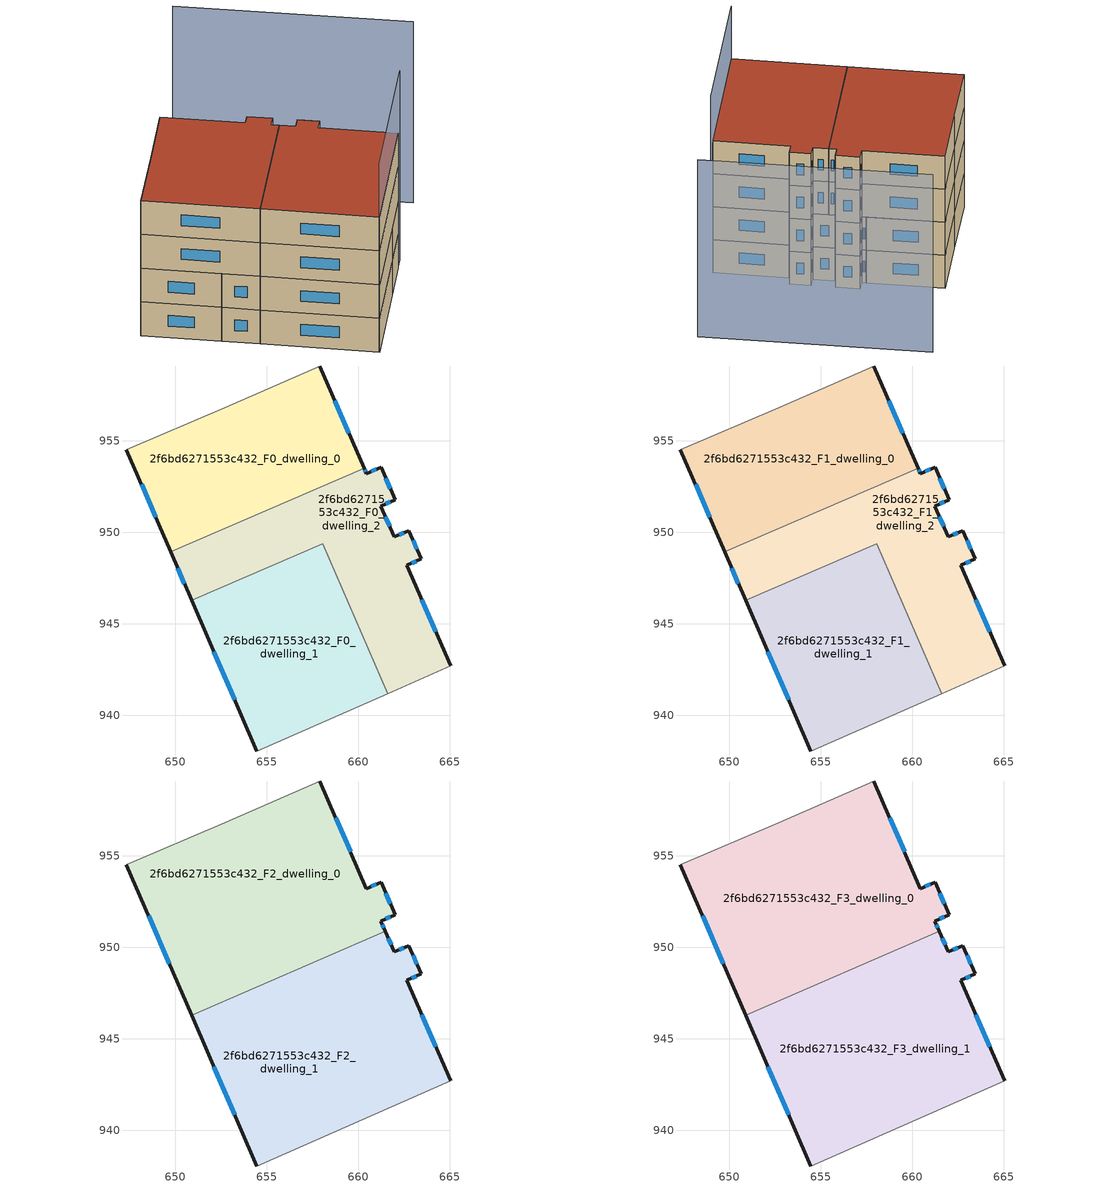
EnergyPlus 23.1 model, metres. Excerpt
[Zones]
2f6bd6271553c432_F0_dwelling_0
 floor ground (EU_floor_Construction): 657.89,959.08 660.32,953.5 649.75,948.93 647.34,954.51 652.7,956.8 z0
 wall outside (EU_wall_Construction): 660.32,953.5 657.89,959.08 / 647.34,954.51 649.75,948.93 z0:3
 wall adiabatic (EU_wall_Construction): 657.89,959.08 652.7,956.8 647.34,954.51 z0:3
 wall to 2f6bd6271553c432_F0_dwelling_2 (EU_wall_Construction): 649.75,948.93 660.32,953.5 z0:3
 window (EU_Window_Construction): 659.49,955.4 658.71,957.18 / 648.16,952.61 648.93,950.83 z1.02:1.98
2f6bd6271553c432_F0_dwelling_1
 floor ground (EU_floor_Construction): 658.06,949.38 661.6,941.19 654.45,938.05 650.9,946.28 z0
 wall outside (EU_wall_Construction): 650.9,946.28 654.45,938.05 z0:3
 wall adiabatic (EU_wall_Construction): 654.45,938.05 661.6,941.19 z0:3
 wall to 2f6bd6271553c432_F0_dwelling_2 (EU_wall_Construction): 658.05,949.38 650.9,946.28 / 661.6,941.19 658.06,949.38 z0:3
 window (EU_Window_Construction): 652.11,943.48 653.24,940.85 z1.02:1.98
2f6bd6271553c432_F0_dwelling_2
 floor ground (EU_floor_Construction): 662.02,951.78 661.23,951.43 661.97,949.74 662.76,950.09 663.44,948.54 662.65,948.19 665.04,942.7 661.6,941.19 658.06,949.38 650.9,946.28 649.75,948.93 660.32,953.5 660.45,953.21 661.25,953.55 z0
 wall outside (EU_wall_Construction): 665.04,942.7 662.65,948.19 663.44,948.54 662.76,950.09 661.97,949.74 661.23,951.43 662.02,951.78 661.25,953.55 660.45,953.21 660.32,953.5 / 649.75,948.93 650.9,946.28 z0:3
 wall adiabatic (EU_wall_Construction): 661.6,941.19 665.04,942.7 z0:3
 window (EU_Window_Construction): 663.21,949.07 662.99,949.56 / 662.92,948.31 663.17,948.42 / 664.23,944.57 663.46,946.32 / 650.14,948.03 650.51,947.18 / 660.4,953.31 660.36,953.4 / 660.98,953.43 660.72,953.32 / 661.76,952.39 661.51,952.95 / 661.5,951.55 661.75,951.66 / 661.72,950.32 661.48,950.86 / 662.49,949.97 662.24,949.86 z1.02:1.98
2f6bd6271553c432_F1_dwelling_0
 floor to 2f6bd6271553c432_F0_dwelling_0 (EU_floor_Construction): 657.89,959.08 660.32,953.5 649.75,948.93 647.34,954.51 652.7,956.8 z3
 wall outside (EU_wall_Construction): 660.32,953.5 657.89,959.08 / 647.34,954.51 649.75,948.93 z3:6
 wall adiabatic (EU_wall_Construction): 657.89,959.08 652.7,956.8 647.34,954.51 z3:6
 wall to 2f6bd6271553c432_F1_dwelling_2 (EU_wall_Construction): 649.75,948.93 660.32,953.5 z3:6
 window (EU_Window_Construction): 659.49,955.4 658.71,957.18 / 648.16,952.61 648.93,950.83 z4.02:4.98
2f6bd6271553c432_F1_dwelling_1
 floor to 2f6bd6271553c432_F0_dwelling_1 (EU_floor_Construction): 658.05,949.38 661.6,941.19 654.45,938.05 650.9,946.28 z3
 wall outside (EU_wall_Construction): 650.9,946.28 654.45,938.05 z3:6
 wall adiabatic (EU_wall_Construction): 654.45,938.05 661.6,941.19 z3:6
 wall to 2f6bd6271553c432_F1_dwelling_2 (EU_wall_Construction): 658.05,949.38 650.9,946.28 / 661.6,941.19 658.06,949.38 z3:6
 window (EU_Window_Construction): 652.11,943.48 653.24,940.85 z4.02:4.98
2f6bd6271553c432_F1_dwelling_2
 floor to 2f6bd6271553c432_F0_dwelling_2 (EU_floor_Construction): 662.02,951.78 661.23,951.43 661.97,949.74 662.76,950.09 663.44,948.54 662.65,948.19 665.04,942.7 661.6,941.19 658.05,949.38 650.9,946.28 649.75,948.93 660.32,953.5 660.45,953.21 661.25,953.55 z3
 wall outside (EU_wall_Construction): 665.04,942.7 662.65,948.19 663.44,948.54 662.76,950.09 661.97,949.74 661.23,951.43 662.02,951.78 661.25,953.55 660.45,953.21 660.32,953.5 / 649.75,948.93 650.9,946.28 z3:6
 wall adiabatic (EU_wall_Construction): 661.6,941.19 665.04,942.7 z3:6
 window (EU_Window_Construction): 663.21,949.07 662.99,949.56 / 662.92,948.31 663.17,948.42 / 664.23,944.57 663.46,946.32 / 650.14,948.03 650.51,947.18 / 660.4,953.31 660.36,953.4 / 660.98,953.43 660.72,953.32 / 661.76,952.39 661.51,952.95 / 661.5,951.55 661.75,951.66 / 661.72,950.32 661.48,950.86 / 662.49,949.97 662.24,949.86 z4.02:4.98
 roof outside (EU_roof_Construction): 661.48,950.86 650.9,946.28 655.28,948.18 z6
2f6bd6271553c432_F2_dwelling_0
 floor to 2f6bd6271553c432_F1_dwelling_0 (EU_floor_Construction): 657.89,959.08 660.32,953.5 649.75,948.93 647.34,954.51 652.7,956.8 z6
 floor to 2f6bd6271553c432_F1_dwelling_2 (EU_floor_Construction): 661.25,953.55 662.02,951.78 661.23,951.43 661.48,950.86 650.9,946.28 649.75,948.93 660.32,953.5 660.45,953.21 z6
 wall outside (EU_wall_Construction): 647.34,954.51 650.9,946.28 / 661.48,950.87 661.23,951.43 662.02,951.78 661.25,953.55 660.45,953.21 657.89,959.08 z6:9
 wall adiabatic (EU_wall_Construction): 657.89,959.08 652.7,956.8 647.34,954.51 z6:9
 wall to 2f6bd6271553c432_F2_dwelling_1 (EU_wall_Construction): 650.9,946.28 661.48,950.87 z6:9
 window (EU_Window_Construction): 648.55,951.71 649.69,949.08 / 659.58,955.21 658.76,957.08 / 660.98,953.43 660.72,953.32 / 661.76,952.39 661.51,952.95 / 661.5,951.55 661.75,951.66 / 661.39,951.06 661.31,951.24 z7.02:7.98
2f6bd6271553c432_F2_dwelling_1
 floor to 2f6bd6271553c432_F1_dwelling_2 (EU_floor_Construction): 662.76,950.09 663.44,948.54 662.65,948.19 665.04,942.7 661.6,941.19 658.05,949.38 655.28,948.18 661.48,950.86 661.97,949.74 z6
 floor to 2f6bd6271553c432_F1_dwelling_1 (EU_floor_Construction): 658.05,949.38 661.6,941.19 654.45,938.05 650.9,946.28 z6
 wall outside (EU_wall_Construction): 665.04,942.7 662.65,948.19 663.44,948.54 662.76,950.09 661.97,949.74 661.48,950.87 / 650.9,946.28 654.45,938.05 z6:9
 wall adiabatic (EU_wall_Construction): 654.45,938.05 665.04,942.7 z6:9
 window (EU_Window_Construction): 662.92,948.31 663.17,948.42 / 664.23,944.57 663.46,946.32 / 652.11,943.48 653.24,940.85 / 661.8,950.13 661.64,950.48 / 662.49,949.97 662.24,949.86 / 663.21,949.07 662.99,949.56 z7.02:7.98
2f6bd6271553c432_F3_dwelling_0
 floor to 2f6bd6271553c432_F2_dwelling_0 (EU_floor_Construction): 657.89,959.08 660.45,953.21 661.25,953.55 662.02,951.78 661.23,951.43 661.48,950.87 650.9,946.28 647.34,954.51 652.7,956.8 z9
 wall outside (EU_wall_Construction): 647.34,954.51 650.9,946.28 / 661.48,950.87 661.23,951.43 662.02,951.78 661.25,953.55 660.45,953.21 657.89,959.08 z9:12
 wall adiabatic (EU_wall_Construction): 657.89,959.08 652.7,956.8 647.34,954.51 z9:12
 wall to 2f6bd6271553c432_F3_dwelling_1 (EU_wall_Construction): 650.9,946.28 661.48,950.87 z9:12
 window (EU_Window_Construction): 648.55,951.71 649.69,949.08 / 659.58,955.21 658.76,957.08 / 660.98,953.43 660.72,953.32 / 661.76,952.39 661.51,952.95 / 661.5,951.55 661.75,951.66 / 661.39,951.06 661.31,951.24 z10.02:10.98
 roof outside (EU_roof_Construction): 661.48,950.87 661.23,951.43 662.02,951.78 661.25,953.55 660.45,953.21 657.89,959.08 652.7,956.8 647.34,954.51 650.9,946.28 z12
2f6bd6271553c432_F3_dwelling_1
 floor to 2f6bd6271553c432_F2_dwelling_1 (EU_floor_Construction): 662.76,950.09 663.44,948.54 662.65,948.19 665.04,942.7 654.45,938.05 650.9,946.28 661.48,950.87 661.97,949.74 z9
 wall outside (EU_wall_Construction): 665.04,942.7 662.65,948.19 663.44,948.54 662.76,950.09 661.97,949.74 661.48,950.87 / 650.9,946.28 654.45,938.05 z9:12
 wall adiabatic (EU_wall_Construction): 654.45,938.05 665.04,942.7 z9:12
 window (EU_Window_Construction): 662.92,948.31 663.17,948.42 / 664.23,944.57 663.46,946.32 / 652.11,943.48 653.24,940.85 / 661.8,950.13 661.64,950.48 / 662.49,949.97 662.24,949.86 / 663.21,949.07 662.99,949.56 z10.02:10.98
 roof outside (EU_roof_Construction): 665.04,942.7 662.65,948.19 663.44,948.54 662.76,950.09 661.97,949.74 661.48,950.87 650.9,946.28 654.45,938.05 z12
shading: 654.44,938.08 666.09,943.16 z0:16.8; 673.28,946.26 666.04,962.77 z0:16.1
[Building]
EU S2 Campaign: North Axis=0; Terrain=City; Solar Distribution=FullExterior
[Site:Location]
Vienna: Latitude=48; Longitude=16.5; Time Zone=1; Elevation=183
[SizingPeriod:WeatherFileDays]
AnnualSizingPeriod: Begin Month=1; Begin Day of Month=1; End Month=12; End Day of Month=31; Day of Week for Start Day=Monday; Use Weather File Daylight Saving Period=No; Use Weather File Rain and Snow Indicators=No
[MATERIAL]
EU_InternalMass_Material: Roughness=MediumRough; Thickness=0.1; Conductivity=1; Density=1800; Specific Heat=900; Thermal Absorptance=0.9; Solar Absorptance=0.7; Visible Absorptance=0.7
[MATERIAL:NOMASS] Roughness=MediumRough; Thermal Absorptance=0.9; Solar Absorptance=0.7; Visible Absorptance=0.7
Name | Thermal Resistance
EU_wall_NoMass | 0.942466
EU_roof_NoMass | 0.551687
EU_floor_NoMass | 0.66527
[WINDOWMATERIAL:SIMPLEGLAZINGSYSTEM]
EU_Window_SimpleGlazing: UFactor=2.03367; Solar Heat Gain Coefficient=0.65; Visible Transmittance=0.65
[CONSTRUCTION]
EU_wall_Construction: EU_wall_NoMass
EU_roof_Construction: EU_roof_NoMass
EU_floor_Construction: EU_floor_NoMass
EU_Window_Construction: EU_Window_SimpleGlazing
EU_InternalMass_Construction: EU_InternalMass_Material
[ZONE] Type=1; Multiplier=1; Ceiling Height=autocalculate; Floor Area=autocalculate; Part of Total Floor Area=Yes
Name | Volume
2f6bd6271553c432_F0_dwelling_0; 2f6bd6271553c432_F1_dwelling_0 | 209.418
2f6bd6271553c432_F2_dwelling_0 | 314.125
2f6bd6271553c432_F3_dwelling_0 | 314.126
2f6bd6271553c432_F0_dwelling_1 | 209.421
2f6bd6271553c432_F1_dwelling_1 | 209.422
2f6bd6271553c432_F2_dwelling_1 | 314.032
2f6bd6271553c432_F3_dwelling_1 | 314.132
2f6bd6271553c432_F0_dwelling_2 | 209.424
2f6bd6271553c432_F1_dwelling_2 | 209.423
[INTERNALMASS] Construction=EU_InternalMass_Construction
Name | Zone or ZoneList | Surface Area
2f6bd6271553c432_F0_dwelling_0_EU_InternalMass | 2f6bd6271553c432_F0_dwelling_0 | 69.8062
2f6bd6271553c432_F0_dwelling_1_EU_InternalMass | 2f6bd6271553c432_F0_dwelling_1 | 69.8071
2f6bd6271553c432_F0_dwelling_2_EU_InternalMass | 2f6bd6271553c432_F0_dwelling_2 | 69.8077
2f6bd6271553c432_F1_dwelling_0_EU_InternalMass | 2f6bd6271553c432_F1_dwelling_0 | 69.8062
2f6bd6271553c432_F1_dwelling_1_EU_InternalMass | 2f6bd6271553c432_F1_dwelling_1 | 69.8071
2f6bd6271553c432_F1_dwelling_2_EU_InternalMass | 2f6bd6271553c432_F1_dwelling_2 | 69.8077
2f6bd6271553c432_F2_dwelling_0_EU_InternalMass | 2f6bd6271553c432_F2_dwelling_0 | 104.709
2f6bd6271553c432_F2_dwelling_1_EU_InternalMass | 2f6bd6271553c432_F2_dwelling_1 | 104.711
2f6bd6271553c432_F3_dwelling_0_EU_InternalMass | 2f6bd6271553c432_F3_dwelling_0 | 104.709
2f6bd6271553c432_F3_dwelling_1_EU_InternalMass | 2f6bd6271553c432_F3_dwelling_1 | 104.711
[OTHEREQUIPMENT] Fuel Type=Electricity; Design Level Calculation Method=Watts/Area; Power per Zone Floor Area=1; Fraction Latent=0; Fraction Radiant=0; Fraction Lost=0; Carbon Dioxide Generation Rate=0; EndUse Subcategory=EU_Step8_InternalGains
Name | Zone or ZoneList or Space or SpaceList | Schedule
EU_Step8_InternalGain_2f6bd6271553c432_F0_dwelling_0_f000 | 2f6bd6271553c432_F0_dwelling_0 | EU_Step8_GainSchedule_2f6bd6271553c432_F0_dwelling_0_f000
EU_Step8_InternalGain_2f6bd6271553c432_F0_dwelling_1_f000 | 2f6bd6271553c432_F0_dwelling_1 | EU_Step8_GainSchedule_2f6bd6271553c432_F0_dwelling_1_f000
EU_Step8_InternalGain_2f6bd6271553c432_F0_dwelling_2_f000 | 2f6bd6271553c432_F0_dwelling_2 | EU_Step8_GainSchedule_2f6bd6271553c432_F0_dwelling_2_f000
EU_Step8_InternalGain_2f6bd6271553c432_F1_dwelling_0_f000 | 2f6bd6271553c432_F1_dwelling_0 | EU_Step8_GainSchedule_2f6bd6271553c432_F1_dwelling_0_f000
EU_Step8_InternalGain_2f6bd6271553c432_F1_dwelling_1_f000 | 2f6bd6271553c432_F1_dwelling_1 | EU_Step8_GainSchedule_2f6bd6271553c432_F1_dwelling_1_f000
EU_Step8_InternalGain_2f6bd6271553c432_F1_dwelling_2_f000 | 2f6bd6271553c432_F1_dwelling_2 | EU_Step8_GainSchedule_2f6bd6271553c432_F1_dwelling_2_f000
EU_Step8_InternalGain_2f6bd6271553c432_F2_dwelling_0_f000 | 2f6bd6271553c432_F2_dwelling_0 | EU_Step8_GainSchedule_2f6bd6271553c432_F2_dwelling_0_f000
EU_Step8_InternalGain_2f6bd6271553c432_F2_dwelling_1_f000 | 2f6bd6271553c432_F2_dwelling_1 | EU_Step8_GainSchedule_2f6bd6271553c432_F2_dwelling_1_f000
EU_Step8_InternalGain_2f6bd6271553c432_F3_dwelling_0_f000 | 2f6bd6271553c432_F3_dwelling_0 | EU_Step8_GainSchedule_2f6bd6271553c432_F3_dwelling_0_f000
EU_Step8_InternalGain_2f6bd6271553c432_F3_dwelling_1_f000 | 2f6bd6271553c432_F3_dwelling_1 | EU_Step8_GainSchedule_2f6bd6271553c432_F3_dwelling_1_f000
[ZONEVENTILATION:DESIGNFLOWRATE] Schedule=EU_AlwaysOn; Design Flow Rate Calculation Method=AirChanges/Hour; Air Changes per Hour=0.530523; Ventilation Type=Natural; Fan Pressure Rise=0; Fan Total Efficiency=1; Constant Term Coefficient=1; Temperature Term Coefficient=0; Velocity Term Coefficient=0; Velocity Squared Term Coefficient=0; Minimum Indoor Temperature=-100; Maximum Indoor Temperature=100; Delta Temperature=-100; Minimum Outdoor Temperature=-100; Maximum Outdoor Temperature=100; Maximum Wind Speed=40
Name | Zone or ZoneList or Space or SpaceList
EU_ConstantAir_2f6bd6271553c432_F0_dwelling_0 | 2f6bd6271553c432_F0_dwelling_0
EU_ConstantAir_2f6bd6271553c432_F0_dwelling_1 | 2f6bd6271553c432_F0_dwelling_1
EU_ConstantAir_2f6bd6271553c432_F0_dwelling_2 | 2f6bd6271553c432_F0_dwelling_2
EU_ConstantAir_2f6bd6271553c432_F1_dwelling_0 | 2f6bd6271553c432_F1_dwelling_0
EU_ConstantAir_2f6bd6271553c432_F1_dwelling_1 | 2f6bd6271553c432_F1_dwelling_1
EU_ConstantAir_2f6bd6271553c432_F1_dwelling_2 | 2f6bd6271553c432_F1_dwelling_2
EU_ConstantAir_2f6bd6271553c432_F2_dwelling_0 | 2f6bd6271553c432_F2_dwelling_0
EU_ConstantAir_2f6bd6271553c432_F2_dwelling_1 | 2f6bd6271553c432_F2_dwelling_1
EU_ConstantAir_2f6bd6271553c432_F3_dwelling_0 | 2f6bd6271553c432_F3_dwelling_0
EU_ConstantAir_2f6bd6271553c432_F3_dwelling_1 | 2f6bd6271553c432_F3_dwelling_1
[HVACTEMPLATE:THERMOSTAT] Constant Heating Setpoint=20; Constant Cooling Setpoint=50
EU_HeatOnly_2f6bd6271553c432_F0_dwelling_0; EU_HeatOnly_2f6bd6271553c432_F0_dwelling_1; EU_HeatOnly_2f6bd6271553c432_F0_dwelling_2; EU_HeatOnly_2f6bd6271553c432_F1_dwelling_0; EU_HeatOnly_2f6bd6271553c432_F1_dwelling_1; EU_HeatOnly_2f6bd6271553c432_F1_dwelling_2; EU_HeatOnly_2f6bd6271553c432_F2_dwelling_0; EU_HeatOnly_2f6bd6271553c432_F2_dwelling_1; EU_HeatOnly_2f6bd6271553c432_F3_dwelling_0; EU_HeatOnly_2f6bd6271553c432_F3_dwelling_1
[HVACTEMPLATE:ZONE:IDEALLOADSAIRSYSTEM] System Availability Schedule=EU_AlwaysOn; Maximum Heating Supply Air Temperature=50; Minimum Cooling Supply Air Temperature=13; Maximum Heating Supply Air Humidity Ratio=0.0156; Minimum Cooling Supply Air Humidity Ratio=0.0077; Heating Limit=NoLimit; Cooling Limit=NoLimit; Heating Availability Schedule=EU_AlwaysOn; Cooling Availability Schedule=EU_CoolingOff; Dehumidification Control Type=ConstantSensibleHeatRatio; Cooling Sensible Heat Ratio=0.7; Dehumidification Setpoint=60; Humidification Control Type=None; Humidification Setpoint=30; Outdoor Air Method=None; Outdoor Air Flow Rate per Person=0.00944; Outdoor Air Flow Rate per Zone Floor Area=0; Outdoor Air Flow Rate per Zone=0; Demand Controlled Ventilation Type=None; Outdoor Air Economizer Type=NoEconomizer; Heat Recovery Type=None; Sensible Heat Recovery Effectiveness=0.7; Latent Heat Recovery Effectiveness=0.65
Name | Template Thermostat
2f6bd6271553c432_F0_dwelling_0 | EU_HeatOnly_2f6bd6271553c432_F0_dwelling_0
2f6bd6271553c432_F0_dwelling_1 | EU_HeatOnly_2f6bd6271553c432_F0_dwelling_1
2f6bd6271553c432_F0_dwelling_2 | EU_HeatOnly_2f6bd6271553c432_F0_dwelling_2
2f6bd6271553c432_F1_dwelling_0 | EU_HeatOnly_2f6bd6271553c432_F1_dwelling_0
2f6bd6271553c432_F1_dwelling_1 | EU_HeatOnly_2f6bd6271553c432_F1_dwelling_1
2f6bd6271553c432_F1_dwelling_2 | EU_HeatOnly_2f6bd6271553c432_F1_dwelling_2
2f6bd6271553c432_F2_dwelling_0 | EU_HeatOnly_2f6bd6271553c432_F2_dwelling_0
2f6bd6271553c432_F2_dwelling_1 | EU_HeatOnly_2f6bd6271553c432_F2_dwelling_1
2f6bd6271553c432_F3_dwelling_0 | EU_HeatOnly_2f6bd6271553c432_F3_dwelling_0
2f6bd6271553c432_F3_dwelling_1 | EU_HeatOnly_2f6bd6271553c432_F3_dwelling_1
[SIZING:ZONE] Zone Cooling Design Supply Air Temperature Input Method=SupplyAirTemperature; Zone Cooling Design Supply Air Temperature=13; Zone Heating Design Supply Air Temperature Input Method=SupplyAirTemperature; Zone Heating Design Supply Air Temperature=50; Zone Cooling Design Supply Air Humidity Ratio=0.008; Zone Heating Design Supply Air Humidity Ratio=0.008; Cooling Design Air Flow Method=DesignDay; Cooling Design Air Flow Rate=0; Cooling Minimum Air Flow per Zone Floor Area=0.000762; Cooling Minimum Air Flow=0; Cooling Minimum Air Flow Fraction=0.2; Heating Design Air Flow Method=DesignDay; Heating Design Air Flow Rate=0; Heating Maximum Air Flow per Zone Floor Area=0.002032; Heating Maximum Air Flow=0.141576; Heating Maximum Air Flow Fraction=0.3; Account for Dedicated Outdoor Air System=No; Dedicated Outdoor Air System Control Strategy=NeutralSupplyAir; Dedicated Outdoor Air Low Setpoint Temperature for Design=autosize; Dedicated Outdoor Air High Setpoint Temperature for Design=autosize; Zone Load Sizing Method=Sensible Load Only No Latent Load; Zone Latent Cooling Design Supply Air Humidity Ratio Input Method=HumidityRatioDifference; Zone Cooling Design Supply Air Humidity Ratio Difference=0.005; Zone Latent Heating Design Supply Air Humidity Ratio Input Method=HumidityRatioDifference; Zone Humidification Design Supply Air Humidity Ratio Difference=0.005
2f6bd6271553c432_F0_dwelling_0; 2f6bd6271553c432_F0_dwelling_1; 2f6bd6271553c432_F0_dwelling_2; 2f6bd6271553c432_F1_dwelling_0; 2f6bd6271553c432_F1_dwelling_1; 2f6bd6271553c432_F1_dwelling_2; 2f6bd6271553c432_F2_dwelling_0; 2f6bd6271553c432_F2_dwelling_1; 2f6bd6271553c432_F3_dwelling_0; 2f6bd6271553c432_F3_dwelling_1
[SCHEDULE:CONSTANT]
Name | Hourly Value
EU_AlwaysOn | 1
EU_CoolingOff | 0
[SCHEDULE:FILE] Column Number=1; Rows to Skip at Top=0; Number of Hours of Data=8760; Column Separator=Comma; Interpolate to Timestep=No; Minutes per Item=60; Adjust Schedule for Daylight Savings=Yes
Name | File
EU_Step8_GainSchedule_2f6bd6271553c432_F0_dwelling_0_f000 | ../../schedules/2f6bd6271553c432/2f6bd6271553c432_F0_dwelling_0_f000_gain.csv
EU_Step8_GainSchedule_2f6bd6271553c432_F0_dwelling_1_f000 | ../../schedules/2f6bd6271553c432/2f6bd6271553c432_F0_dwelling_1_f000_gain.csv
EU_Step8_GainSchedule_2f6bd6271553c432_F0_dwelling_2_f000 | ../../schedules/2f6bd6271553c432/2f6bd6271553c432_F0_dwelling_2_f000_gain.csv
EU_Step8_GainSchedule_2f6bd6271553c432_F1_dwelling_0_f000 | ../../schedules/2f6bd6271553c432/2f6bd6271553c432_F1_dwelling_0_f000_gain.csv
EU_Step8_GainSchedule_2f6bd6271553c432_F1_dwelling_1_f000 | ../../schedules/2f6bd6271553c432/2f6bd6271553c432_F1_dwelling_1_f000_gain.csv
EU_Step8_GainSchedule_2f6bd6271553c432_F1_dwelling_2_f000 | ../../schedules/2f6bd6271553c432/2f6bd6271553c432_F1_dwelling_2_f000_gain.csv
EU_Step8_GainSchedule_2f6bd6271553c432_F2_dwelling_0_f000 | ../../schedules/2f6bd6271553c432/2f6bd6271553c432_F2_dwelling_0_f000_gain.csv
EU_Step8_GainSchedule_2f6bd6271553c432_F2_dwelling_1_f000 | ../../schedules/2f6bd6271553c432/2f6bd6271553c432_F2_dwelling_1_f000_gain.csv
EU_Step8_GainSchedule_2f6bd6271553c432_F3_dwelling_0_f000 | ../../schedules/2f6bd6271553c432/2f6bd6271553c432_F3_dwelling_0_f000_gain.csv
EU_Step8_GainSchedule_2f6bd6271553c432_F3_dwelling_1_f000 | ../../schedules/2f6bd6271553c432/2f6bd6271553c432_F3_dwelling_1_f000_gain.csv
